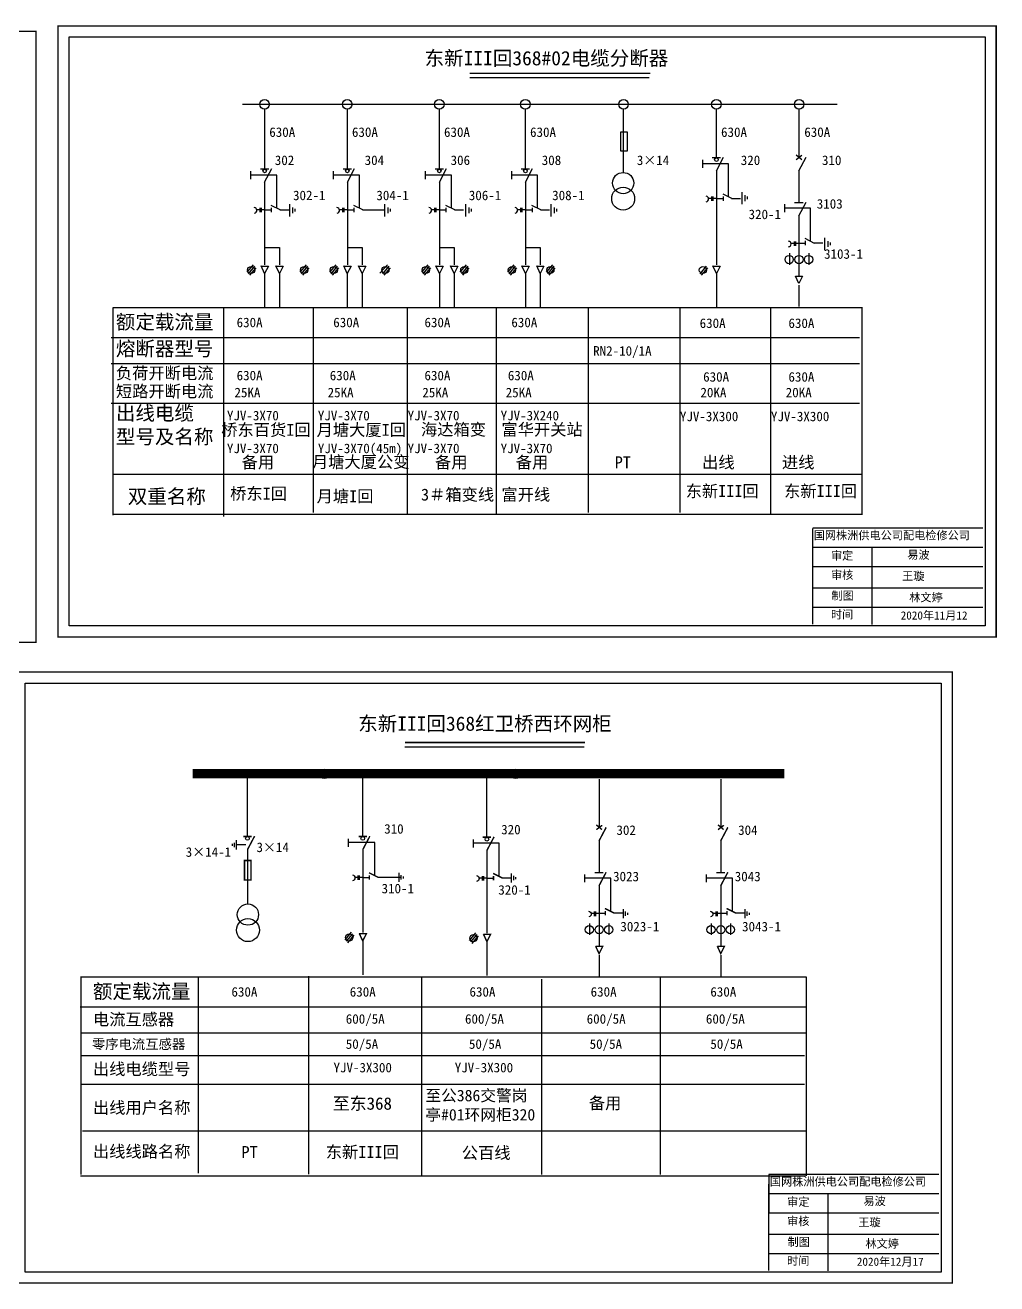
# Model space of a CAD drawing. Extents: x 10 to 155, y -85 to -21.
# Drawn here: x 56.5 to 103.4, y -81.7 to -21 of the extents above; entities that cross this region are included whole.
import ezdxf

# ---------------------------------------------------------------- set-up
doc = ezdxf.new("R2010")
doc.units = 0
doc.header["$LTSCALE"] = 0.774411
doc.linetypes.add('ACAD_ISO02W100', pattern=[15, 12, -3])
doc.linetypes.add('CENTER', pattern=[50.8, 31.75, -6.35, 6.35, -6.35])
doc.layers.get('0').update_dxf_attribs({"linetype": 'CONTINUOUS'})
doc.styles.add('HZ', font='')
doc.styles.get("Standard").update_dxf_attribs({"font": '', "height": 2.5})
doc.styles.add('STYLE1', font='txt.shx', dxfattribs={"height": 2.6})
doc.styles.add('字体', font='simkai_0.ttf', dxfattribs={"height": 2.5})
doc.styles.get('HZ').set_extended_font_data('SimSun')
doc.styles.get('Standard').set_extended_font_data('SimSun')

msp = doc.modelspace()

# ---------------------------------------------------------------- linework, layer by layer
for p, q in [((77.968, -23.338), (86.661, -23.338)), ((77.968, -23.55), (86.619, -23.55)), ((67, -24.841), (95.679, -24.841)), ((68.053, -25.076), (68.053, -27.954)), ((72.04, -25.076), (72.04, -27.954)), ((76.48, -25.076), (76.48, -27.954)), ((80.631, -25.076), (80.631, -27.954)), ((85.366, -25.076), (85.366, -28.131)), ((89.845, -25.076), (89.845, -27.407)), ((93.836, -25.076), (93.836, -27.407)), ((85.243, -27.111), (85.243, -26.17)), ((85.243, -26.17), (85.557, -26.17)), ((85.557, -26.17), (85.557, -27.111)), ((85.557, -27.111), (85.243, -27.111)), ((93.704, -27.51), (93.985, -27.3)), ((93.707, -27.28), (93.977, -27.505)), ((89.179, -27.52), (89.179, -27.905)), ((89.655, -27.416), (90.062, -27.416)), ((89.858, -28.053), (90.203, -27.398)), ((93.836, -28.053), (94.181, -27.398)), ((67.387, -28.067), (67.387, -28.452)), ((67.863, -27.963), (68.27, -27.963)), ((68.066, -28.599), (68.411, -27.945)), ((71.374, -28.067), (71.374, -28.452)), ((71.85, -27.963), (72.257, -27.963)), ((72.054, -28.599), (72.399, -27.945)), ((75.814, -28.067), (75.814, -28.452)), ((76.29, -27.963), (76.697, -27.963)), ((76.493, -28.599), (76.838, -27.945)), ((79.965, -28.067), (79.965, -28.452)), ((80.441, -27.963), (80.848, -27.963)), ((80.645, -28.599), (80.99, -27.945)), ((89.858, -28.035), (89.858, -32.588)), ((93.836, -28.035), (93.836, -29.562)), ((68.066, -28.582), (68.066, -32.588)), ((72.054, -28.582), (72.054, -32.588)), ((76.493, -28.582), (76.493, -32.588)), ((80.645, -28.582), (80.645, -32.588)), ((68.367, -29.71), (68.827, -29.94)), ((72.354, -29.71), (72.814, -29.94)), ((76.794, -29.71), (77.254, -29.94)), ((80.945, -29.71), (81.405, -29.94)), ((89.626, -29.39), (89.481, -29.39)), ((89.626, -29.293), (89.626, -29.502)), ((89.691, -29.293), (89.691, -29.502)), ((89.857, -29.39), (89.691, -29.39)), ((89.858, -29.393), (90.177, -29.393)), ((90.159, -29.163), (90.619, -29.393)), ((90.177, -29.287), (90.177, -29.499)), ((90.592, -29.384), (91.026, -29.384)), ((93.139, -29.664), (93.139, -30.049)), ((93.631, -29.583), (94.038, -29.583)), ((93.834, -30.219), (94.179, -29.565)), ((67.834, -29.936), (67.689, -29.936)), ((67.834, -29.84), (67.834, -30.049)), ((67.899, -29.84), (67.899, -30.049)), ((68.065, -29.936), (67.899, -29.936)), ((68.066, -29.94), (68.385, -29.94)), ((68.385, -29.834), (68.385, -30.046)), ((68.8, -29.931), (69.234, -29.931)), ((71.821, -29.936), (71.676, -29.936)), ((71.821, -29.84), (71.821, -30.049)), ((71.886, -29.84), (71.886, -30.049)), ((72.053, -29.936), (71.886, -29.936)), ((72.054, -29.94), (72.372, -29.94)), ((72.372, -29.834), (72.372, -30.046)), ((72.788, -29.931), (73.854, -29.931)), ((76.261, -29.936), (76.116, -29.936)), ((76.261, -29.84), (76.261, -30.049)), ((76.326, -29.84), (76.326, -30.049)), ((76.493, -29.936), (76.326, -29.936)), ((76.493, -29.94), (76.812, -29.94)), ((76.812, -29.834), (76.812, -30.046)), ((77.228, -29.931), (77.661, -29.931)), ((80.412, -29.936), (80.267, -29.936)), ((80.412, -29.84), (80.412, -30.049)), ((80.477, -29.84), (80.477, -30.049)), ((80.644, -29.936), (80.477, -29.936)), ((80.645, -29.94), (80.963, -29.94)), ((80.963, -29.834), (80.963, -30.046)), ((81.379, -29.931), (81.812, -29.931)), ((93.836, -30.199), (93.836, -33.112)), ((93.836, -30.205), (93.836, -30.258)), ((93.604, -31.463), (93.604, -31.673)), ((93.668, -31.463), (93.668, -31.673)), ((93.818, -31.537), (94.136, -31.537)), ((94.118, -31.307), (94.578, -31.537)), ((94.136, -31.431), (94.136, -31.643)), ((94.552, -31.528), (94.985, -31.528)), ((68.066, -31.75), (68.779, -31.75)), ((68.779, -31.75), (68.779, -32.588)), ((72.053, -31.75), (72.767, -31.75)), ((72.767, -31.75), (72.767, -32.588)), ((76.493, -31.75), (77.207, -31.75)), ((77.207, -31.75), (77.207, -32.588)), ((80.644, -31.75), (81.358, -31.75)), ((81.358, -31.75), (81.358, -32.588)), ((93.378, -32.027), (93.378, -32.588)), ((93.604, -31.56), (93.458, -31.56)), ((93.835, -31.56), (93.668, -31.56)), ((94.313, -32.027), (94.313, -32.588)), ((67.511, -32.578), (67.205, -32.943)), ((67.578, -32.65), (67.273, -33.015)), ((67.639, -32.725), (67.334, -33.09)), ((67.893, -32.644), (68.245, -32.644)), ((68.065, -33), (67.898, -32.638)), ((68.245, -32.644), (68.065, -33)), ((68.606, -32.644), (68.958, -32.644)), ((68.778, -33), (68.611, -32.638)), ((68.958, -32.644), (68.778, -33)), ((70.069, -32.578), (69.763, -32.943)), ((70.136, -32.65), (69.831, -33.015)), ((70.197, -32.725), (69.891, -33.09)), ((71.498, -32.578), (71.193, -32.943)), ((71.566, -32.65), (71.261, -33.015)), ((71.626, -32.725), (71.321, -33.09)), ((71.881, -32.644), (72.232, -32.644)), ((72.052, -33), (71.885, -32.638)), ((72.232, -32.644), (72.052, -33)), ((72.594, -32.644), (72.945, -32.644)), ((72.765, -33), (72.598, -32.638)), ((72.945, -32.644), (72.765, -33)), ((73.985, -32.578), (73.622, -32.995)), ((74.053, -32.65), (73.748, -33.015)), ((74.113, -32.725), (73.808, -33.09)), ((75.938, -32.578), (75.633, -32.943)), ((76.006, -32.65), (75.7, -33.015)), ((76.066, -32.725), (75.761, -33.09)), ((76.321, -32.644), (76.672, -32.644)), ((76.492, -33), (76.325, -32.638)), ((76.672, -32.644), (76.492, -33)), ((77.034, -32.644), (77.385, -32.644)), ((77.205, -33), (77.038, -32.638)), ((77.385, -32.644), (77.205, -33)), ((77.792, -32.578), (77.487, -32.943)), ((77.86, -32.65), (77.555, -33.015)), ((77.92, -32.725), (77.615, -33.09)), ((80.089, -32.578), (79.784, -32.943)), ((80.157, -32.65), (79.852, -33.015)), ((80.217, -32.725), (79.912, -33.09)), ((80.472, -32.644), (80.823, -32.644)), ((80.643, -33), (80.476, -32.638)), ((80.823, -32.644), (80.643, -33)), ((81.185, -32.644), (81.536, -32.644)), ((81.356, -33), (81.189, -32.638)), ((81.536, -32.644), (81.356, -33)), ((81.943, -32.578), (81.638, -32.943)), ((82.011, -32.65), (81.706, -33.015)), ((82.071, -32.725), (81.766, -33.09)), ((89.37, -32.65), (89.065, -33.015)), ((89.431, -32.725), (89.126, -33.09)), ((89.685, -32.644), (90.037, -32.644)), ((89.857, -33), (89.69, -32.638)), ((90.037, -32.644), (89.857, -33)), ((68.065, -33), (68.065, -34.631)), ((68.778, -33), (68.778, -34.631)), ((72.052, -33), (72.052, -34.631)), ((72.765, -33), (72.765, -34.631)), ((76.492, -33), (76.492, -34.631)), ((77.205, -33), (77.205, -34.631)), ((80.643, -33), (80.643, -34.631)), ((81.356, -33), (81.356, -34.631)), ((89.857, -33), (89.857, -34.631)), ((93.666, -33.132), (94.017, -33.132)), ((93.838, -33.488), (93.67, -33.126)), ((94.017, -33.132), (93.838, -33.488)), ((60.758, -44.656), (60.76, -34.648)), ((60.76, -34.648), (96.896, -34.648)), ((66.086, -34.694), (66.086, -44.722)), ((70.409, -34.694), (70.409, -44.524)), ((74.932, -34.694), (74.932, -44.59)), ((79.235, -34.694), (79.235, -44.59)), ((83.674, -34.694), (83.674, -44.524)), ((88.088, -34.694), (88.088, -44.524)), ((92.466, -34.694), (92.466, -44.59)), ((96.879, -34.648), (96.879, -44.59)), ((60.66, -36.084), (96.764, -36.084)), ((60.66, -37.347), (96.764, -37.347)), ((60.66, -39.249), (96.764, -39.249)), ((96.896, -42.7), (60.758, -42.7)), ((96.896, -44.618), (60.758, -44.618)), ((67.223, -57.262), (67.223, -60.14)), ((72.784, -57.262), (72.784, -60.14)), ((78.774, -57.295), (78.774, -60.173)), ((84.195, -57.386), (84.195, -59.717)), ((90.064, -57.386), (90.064, -59.717)), ((67.162, -60.552), (66.728, -60.552)), ((84.195, -60.345), (84.195, -61.872)), ((90.064, -60.345), (90.064, -61.872)), ((67.236, -60.768), (67.236, -63.404)), ((72.797, -60.768), (72.797, -64.774)), ((78.788, -60.8), (78.788, -64.806)), ((72.797, -62.126), (73.116, -62.126)), ((73.531, -62.117), (74.598, -62.117)), ((78.788, -62.158), (79.106, -62.158)), ((79.522, -62.15), (79.955, -62.15)), ((84.195, -62.509), (84.195, -65.422)), ((90.064, -62.509), (90.064, -65.422)), ((84.195, -62.515), (84.195, -62.568)), ((90.064, -62.515), (90.064, -62.568)), ((84.177, -63.847), (84.495, -63.847)), ((84.911, -63.838), (85.344, -63.838)), ((90.046, -63.847), (90.365, -63.847)), ((90.781, -63.838), (91.214, -63.838)), ((72.242, -64.764), (71.936, -65.129)), ((72.309, -64.836), (72.004, -65.201)), ((72.37, -64.911), (72.064, -65.276)), ((78.232, -64.797), (77.927, -65.162)), ((78.3, -64.868), (77.995, -65.233)), ((83.737, -64.337), (83.737, -64.898)), ((84.672, -64.337), (84.672, -64.898)), ((89.607, -64.337), (89.607, -64.898)), ((90.542, -64.337), (90.542, -64.898)), ((72.796, -65.186), (72.796, -66.817)), ((78.36, -64.944), (78.055, -65.309)), ((78.786, -65.219), (78.786, -66.849)), ((64.864, -66.971), (64.864, -76.388)), ((70.173, -66.88), (70.173, -76.426)), ((75.627, -66.968), (75.627, -76.514)), ((81.425, -67.031), (81.425, -76.448)), ((87.146, -66.971), (87.146, -76.452)), ((59.169, -68.361), (94.163, -68.361)), ((59.235, -69.624), (94.216, -69.624)), ((59.235, -70.705), (94.111, -70.705)), ((59.235, -72.097), (94.111, -72.097)), ((59.279, -74.346), (94.154, -74.346))]:
    msp.add_line(p, q)
at = {"linetype": 'ACAD_ISO02W100'}
for p, q in [((90.44, -27.713), (89.179, -27.713)), ((90.44, -29.285), (90.44, -27.713)), ((68.648, -28.259), (67.387, -28.259)), ((68.648, -29.832), (68.648, -28.259)), ((72.636, -28.259), (71.374, -28.259)), ((72.636, -29.832), (72.636, -28.259)), ((77.076, -28.259), (75.814, -28.259)), ((77.076, -29.832), (77.076, -28.259)), ((81.227, -28.259), (79.965, -28.259)), ((81.227, -29.832), (81.227, -28.259)), ((94.4, -29.856), (93.139, -29.856)), ((94.4, -31.429), (94.4, -29.856))]:
    msp.add_line(p, q, dxfattribs=at)
at = {"linetype": 'Continuous'}
for p, q in [((91.078, -29.075), (91.078, -29.668)), ((69.258, -29.668), (69.258, -30.26)), ((73.843, -29.668), (73.843, -30.26)), ((77.757, -29.668), (77.757, -30.26)), ((81.868, -29.668), (81.868, -30.26)), ((91.236, -29.233), (91.236, -29.51)), ((91.348, -29.291), (91.348, -29.419)), ((69.416, -29.825), (69.416, -30.102)), ((69.528, -29.883), (69.528, -30.011)), ((74.002, -29.825), (74.002, -30.102)), ((74.114, -29.883), (74.114, -30.011)), ((77.915, -29.825), (77.915, -30.102)), ((78.027, -29.883), (78.027, -30.011)), ((82.026, -29.825), (82.026, -30.102)), ((82.138, -29.883), (82.138, -30.011)), ((95.071, -31.286), (95.071, -31.879)), ((95.229, -31.444), (95.229, -31.721)), ((95.341, -31.502), (95.341, -31.63)), ((66.509, -60.598), (66.509, -60.504)), ((66.61, -60.656), (66.61, -60.454)), ((66.712, -60.769), (66.712, -60.332)), ((74.541, -61.903), (74.541, -62.34)), ((74.642, -62.016), (74.642, -62.218)), ((74.743, -62.074), (74.743, -62.168)), ((79.962, -61.936), (79.962, -62.373)), ((80.064, -62.049), (80.064, -62.251)), ((80.165, -62.107), (80.165, -62.201)), ((85.361, -63.655), (85.361, -64.092)), ((91.23, -63.655), (91.23, -64.092)), ((85.462, -63.768), (85.462, -63.97)), ((85.563, -63.826), (85.563, -63.92)), ((91.332, -63.768), (91.332, -63.97)), ((91.433, -63.826), (91.433, -63.92))]:
    msp.add_line(p, q, dxfattribs=at)
at = {"linetype": 'CENTER'}
for p, q in [((93.838, -33.564), (93.838, -34.589)), ((84.197, -65.874), (84.197, -66.899)), ((90.066, -65.874), (90.066, -66.899))]:
    msp.add_line(p, q, dxfattribs=at)
at = {"color": 0, "linetype": 'Continuous'}
for p, q in [((94.502, -45.269), (102.706, -45.269)), ((94.502, -46.205), (102.706, -46.205)), ((97.349, -46.211), (97.349, -49.933)), ((94.502, -47.139), (102.706, -47.139)), ((94.502, -48.159), (102.706, -48.159)), ((94.502, -49.093), (102.706, -49.093)), ((92.387, -76.429), (100.591, -76.429)), ((92.387, -77.366), (100.591, -77.366)), ((95.235, -77.372), (95.235, -81.094)), ((92.387, -78.3), (100.591, -78.3)), ((92.387, -79.32), (100.591, -79.32)), ((92.387, -80.254), (100.591, -80.254))]:
    msp.add_line(p, q, dxfattribs=at)
at = {"color": 0, "linetype": 'Continuous', "const_width": 0.0658}
for points in [[(58.102, -21.063), (103.351, -21.063), (103.351, -50.525), (58.102, -50.525)], [(11.789, -21.327), (57.038, -21.327), (57.038, -50.789), (11.789, -50.789)], [(55.988, -52.223), (101.237, -52.223), (101.237, -81.685), (55.988, -81.685)]]:
    msp.add_lwpolyline(points, close=True, dxfattribs=at)
at = {"color": 0, "linetype": 'Continuous'}
for points in [[(58.635, -21.595), (102.819, -21.595), (102.819, -49.993), (58.635, -49.993)], [(56.52, -52.756), (100.705, -52.756), (100.705, -81.153), (56.52, -81.153)]]:
    msp.add_lwpolyline(points, close=True, dxfattribs=at)
at = {"color": 0, "linetype": 'Continuous', "const_width": 0.0658}
for points in [[(94.502, -45.283), (94.497, -49.918)], [(92.387, -76.444), (92.382, -81.078)]]:
    msp.add_lwpolyline(points, dxfattribs=at)
for points, const_width in [([(74.828, -55.615), (83.521, -55.615)], 0.069), ([(64.591, -57.118), (93.136, -57.118)], 0.46), ([(84.063, -59.82), (84.344, -59.61)], 0.069), ([(84.066, -59.59), (84.336, -59.815)], 0.069), ([(84.195, -60.362), (84.54, -59.708)], 0.069), ([(89.933, -59.82), (90.213, -59.61)], 0.069), ([(89.936, -59.59), (90.206, -59.815)], 0.069), ([(90.064, -60.362), (90.409, -59.708)], 0.069), ([(67.033, -60.149), (67.44, -60.149)], 0.069), ([(67.236, -60.785), (67.581, -60.131)], 0.069), ([(72.594, -60.149), (73.001, -60.149)], 0.069), ([(72.797, -60.785), (73.142, -60.131)], 0.069), ([(78.584, -60.182), (78.991, -60.182)], 0.069), ([(78.788, -60.818), (79.133, -60.164)], 0.069), ([(73.098, -61.896), (73.558, -62.126)], 0.069), ([(79.088, -61.929), (79.548, -62.158)], 0.069), ([(83.99, -61.893), (84.397, -61.893)], 0.069), ([(84.193, -62.529), (84.538, -61.875)], 0.069), ([(89.86, -61.893), (90.266, -61.893)], 0.069), ([(90.063, -62.529), (90.408, -61.875)], 0.069), ([(73.116, -62.02), (73.116, -62.232)], 0.069), ([(79.106, -62.052), (79.106, -62.265)], 0.069), ([(84.478, -63.617), (84.937, -63.847)], 0.069), ([(84.495, -63.741), (84.495, -63.953)], 0.069), ([(90.347, -63.617), (90.807, -63.847)], 0.069), ([(90.365, -63.741), (90.365, -63.953)], 0.069), ([(72.624, -64.83), (72.976, -64.83), (72.796, -65.186), (72.629, -64.824)], 0.069), ([(78.615, -64.863), (78.966, -64.863), (78.786, -65.219), (78.619, -64.856)], 0.069), ([(84.025, -65.442), (84.376, -65.442), (84.197, -65.798), (84.029, -65.436)], 0.069), ([(89.895, -65.442), (90.246, -65.442), (90.066, -65.798), (89.899, -65.436)], 0.069), ([(59.169, -66.925), (94.216, -66.925)], 0.069), ([(59.201, -76.452), (59.203, -66.925)], 0.069), ([(94.191, -66.925), (94.191, -76.516)], 0.069), ([(94.163, -76.515), (59.169, -76.515)], 0.069)]:
    msp.add_lwpolyline(points, dxfattribs=dict(const_width=const_width))
for points in [[(74.828, -55.828), (83.479, -55.828)], [(72.092, -60.265), (72.092, -60.65)], [(78.118, -60.294), (78.118, -60.679)], [(72.565, -62.122), (72.42, -62.122)], [(72.565, -62.025), (72.565, -62.235)], [(72.63, -62.025), (72.63, -62.235)], [(72.796, -62.122), (72.63, -62.122)], [(78.556, -62.155), (78.41, -62.155)], [(78.556, -62.058), (78.556, -62.268)], [(78.62, -62.058), (78.62, -62.268)], [(78.787, -62.155), (78.62, -62.155)], [(83.498, -61.974), (83.498, -62.358)], [(89.367, -61.974), (89.367, -62.358)], [(83.963, -63.87), (83.817, -63.87)], [(83.963, -63.773), (83.963, -63.983)], [(84.027, -63.773), (84.027, -63.983)], [(84.194, -63.87), (84.027, -63.87)], [(89.832, -63.87), (89.687, -63.87)], [(89.832, -63.773), (89.832, -63.983)], [(89.897, -63.773), (89.897, -63.983)], [(90.064, -63.87), (89.897, -63.87)]]:
    msp.add_lwpolyline(points)
at = {"linetype": 'ACAD_ISO02W100'}
for points in [[(73.379, -62.017), (73.379, -60.445), (72.118, -60.445)], [(79.37, -62.05), (79.37, -60.478), (78.109, -60.478)], [(84.759, -63.738), (84.759, -62.166), (83.498, -62.166)], [(90.629, -63.738), (90.629, -62.166), (89.367, -62.166)]]:
    msp.add_lwpolyline(points, dxfattribs=at)
at = {"const_width": 0.069}
msp.add_lwpolyline([(67.093, -62.249), (67.093, -61.309), (67.407, -61.309), (67.407, -62.249)], close=True, dxfattribs=at)
for points in [[(72.296, -62.004, -0.877934), (72.301, -62.284)], [(78.286, -62.037, -0.877934), (78.292, -62.316)], [(83.694, -63.752, -0.877934), (83.699, -64.031)], [(89.563, -63.752, -0.877934), (89.569, -64.031)]]:
    msp.add_lwpolyline(points, format="xyb")
for centre, radius in [((68.063, -24.846), 0.229), ((72.05, -24.846), 0.229), ((76.49, -24.846), 0.229), ((80.641, -24.846), 0.229), ((85.376, -24.846), 0.229), ((89.855, -24.846), 0.229), ((93.846, -24.846), 0.229), ((89.858, -27.513), 0.0884), ((68.066, -28.06), 0.0884), ((72.054, -28.06), 0.0884), ((76.493, -28.06), 0.0884), ((80.645, -28.06), 0.0884), ((93.368, -32.332), 0.199), ((93.841, -32.332), 0.199), ((94.303, -32.332), 0.199), ((67.414, -32.835), 0.174), ((69.972, -32.835), 0.174), ((71.402, -32.835), 0.174), ((73.889, -32.835), 0.174), ((75.842, -32.835), 0.174), ((77.696, -32.835), 0.174), ((79.993, -32.835), 0.174), ((81.847, -32.835), 0.174), ((89.206, -32.835), 0.174), ((70.943, -57.124), 0.229), ((80.179, -57.124), 0.229), ((67.236, -60.246), 0.0884), ((72.797, -60.246), 0.0884), ((78.788, -60.279), 0.0884), ((72.145, -65.02), 0.174), ((78.136, -65.053), 0.174), ((83.727, -64.642), 0.199), ((84.2, -64.642), 0.199), ((84.663, -64.642), 0.199), ((89.597, -64.642), 0.199), ((90.069, -64.642), 0.199), ((90.532, -64.642), 0.199)]:
    msp.add_circle(centre, radius)
at = {"linetype": 'Continuous'}
for centre, radius in [((85.359, -28.646), 0.513), ((85.359, -29.396), 0.553), ((67.258, -63.914), 0.513), ((67.258, -64.664), 0.553)]:
    msp.add_circle(centre, radius, dxfattribs=at)
for centre in [(89.342, -29.411), (67.549, -29.958), (71.537, -29.958), (75.977, -29.958), (80.128, -29.958), (93.319, -31.582)]:
    msp.add_arc(centre, 0.141, 278.54037, 83.66434)

# ---------------------------------------------------------------- texts
at = {"style": 'HZ'}
for s, height, p in [('东新III回368#02电缆分断器', 0.69, (75.781, -22.966)), ('额定载流量', 0.69, (60.889, -35.684)), ('熔断器型号', 0.69, (60.889, -36.974)), ('RN2-10/1A', 0.46, (83.913, -36.965)), ('负荷开断电流', 0.575, (60.889, -38.096)), ('短路开断电流', 0.575, (60.889, -38.969)), ('出线电缆', 0.69, (60.889, -40.082)), ('型号及名称', 0.69, (60.889, -41.217)), ('桥东百货I回', 0.575, (65.971, -40.829)), ('月塘大厦I回', 0.575, (70.57, -40.829)), ('海达箱变', 0.575, (75.606, -40.813)), ('富华开关站', 0.575, (79.488, -40.813)), ('备用', 0.575, (66.957, -42.394)), ('月塘大厦公变', 0.575, (70.345, -42.376)), ('备用', 0.575, (76.284, -42.394)), ('备用', 0.575, (80.181, -42.394)), ('PT', 0.575, (84.952, -42.394)), ('出线', 0.575, (89.165, -42.394)), ('进线', 0.575, (93.019, -42.394)), ('双重名称', 0.69, (61.466, -44.098)), ('桥东I回', 0.575, (66.401, -43.903)), ('月塘I回', 0.575, (70.57, -44.031)), ('3＃箱变线', 0.575, (75.606, -43.951)), ('富开线', 0.575, (79.488, -43.951)), ('东新III回', 0.575, (88.373, -43.783)), ('东新III回', 0.575, (93.118, -43.783)), ('东新III回368红卫桥西环网柜', 0.69, (72.577, -55.051)), ('额定载流量', 0.69, (59.782, -67.961)), ('电流互感器', 0.575, (59.782, -69.254)), ('零序电流互感器', 0.4715, (59.732, -70.397)), ('出线电缆型号', 0.575, (59.782, -71.646)), ('备用', 0.575, (83.702, -73.292)), ('出线用户名称', 0.575, (59.782, -73.51)), ('出线线路名称', 0.575, (59.782, -75.622)), ('PT', 0.575, (66.948, -75.651)), ('东新III回', 0.575, (71.013, -75.649)), ('公百线', 0.575, (77.575, -75.691))]:
    msp.add_text(s, height=height, dxfattribs=at).set_placement(p)
for s, p in [('630A', (68.289, -26.417)), ('630A', (72.277, -26.417)), ('630A', (76.717, -26.417)), ('630A', (80.868, -26.417)), ('630A', (90.081, -26.417)), ('630A', (94.096, -26.417)), ('302', (68.555, -27.773)), ('304', (72.889, -27.773)), ('306', (77.035, -27.773)), ('308', (81.432, -27.773)), ('3×14', (86.018, -27.773)), ('320', (91.032, -27.773)), ('310', (94.949, -27.773)), ('302-1', (69.434, -29.467)), ('304-1', (73.454, -29.467)), ('306-1', (77.914, -29.467)), ('308-1', (81.935, -29.467)), ('3103', (94.697, -29.875)), ('320-1', (91.409, -30.381)), ('3103-1', (95.05, -32.292)), ('630A', (66.714, -35.592)), ('630A', (71.375, -35.592)), ('630A', (75.774, -35.592)), ('630A', (79.966, -35.592)), ('630A', (89.049, -35.629)), ('630A', (93.332, -35.629)), ('630A', (66.714, -38.151)), ('630A', (71.206, -38.151)), ('630A', (75.774, -38.151)), ('630A', (79.797, -38.151)), ('630A', (89.218, -38.218)), ('630A', (93.332, -38.218)), ('25KA', (66.61, -38.971)), ('25KA', (71.103, -38.971)), ('25KA', (75.671, -38.971)), ('25KA', (79.694, -38.971)), ('20KA', (89.087, -38.971)), ('20KA', (93.202, -38.971)), ('YJV-3X70', (66.246, -40.085)), ('YJV-3X70', (70.632, -40.085)), ('YJV-3X70', (74.961, -40.085)), ('YJV-3X240', (79.449, -40.085)), ('YJV-3X300', (88.097, -40.124)), ('YJV-3X300', (92.487, -40.124)), ('YJV-3X70', (66.246, -41.666)), ('YJV-3X70(45m)', (70.632, -41.666)), ('YJV-3X70', (74.961, -41.666)), ('YJV-3X70', (79.449, -41.666)), ('310', (73.831, -60.012)), ('320', (79.475, -60.045)), ('302', (85.035, -60.072)), ('304', (90.905, -60.072)), ('3×14-1', (64.257, -61.128)), ('3×14', (67.672, -60.9)), ('3023', (84.872, -62.307)), ('3043', (90.741, -62.307)), ('310-1', (73.706, -62.888)), ('320-1', (79.336, -62.954)), ('3023-1', (85.224, -64.723)), ('3043-1', (91.094, -64.723)), ('630A', (66.464, -67.869)), ('630A', (72.171, -67.869)), ('630A', (77.946, -67.869)), ('630A', (83.79, -67.869)), ('630A', (89.565, -67.869)), ('600/5A', (71.978, -69.176)), ('600/5A', (77.729, -69.176)), ('600/5A', (83.599, -69.176)), ('600/5A', (89.35, -69.176)), ('50/5A', (71.978, -70.387)), ('50/5A', (77.919, -70.387)), ('50/5A', (83.741, -70.387)), ('50/5A', (89.564, -70.387)), ('YJV-3X300', (71.387, -71.522)), ('YJV-3X300', (77.234, -71.522))]:
    msp.add_text(s, height=0.46).set_placement(p)
at = {"color": 0, "linetype": 'Continuous', "attachment_point": 1, "style": '字体'}
for s, insert, char_height, width in [('国网株洲供电公司配电检修公司', (94.55, -45.43), 0.39464, 10.78918), ('\\f\uffbfﾬￌﾣﾤ_GB2312|b0|i0|c134|p49;审定', (95.383, -46.41), 0.39464, 3.08628), ('易波', (99.065, -46.369), 0.3946, 3.08628), ('\\f\uffbfﾬￌﾣﾤ_GB2312|b0|i0|c134|p49;审核', (95.383, -47.339), 0.39464, 3.08628), ('王璇', (98.815, -47.393), 0.3946, 3.08628), ('\\f\uffbfﾬￌﾣﾤ_GB2312|b0|i0|c134|p49;制图', (95.404, -48.342), 0.39464, 3.08628), ('林文婷', (99.159, -48.425), 0.3946, 3.08628), ('\\f\uffbfﾬￌﾣﾤ_GB2312|b0|i0|c134|p49;时间', (95.383, -49.247), 0.39464, 3.08628), ('2020年11月12', (98.746, -49.294), 0.3946, 5.77252), ('国网株洲供电公司配电检修公司', (92.435, -76.591), 0.39464, 10.78918), ('\\f\uffbfﾬￌﾣﾤ_GB2312|b0|i0|c134|p49;审定', (93.268, -77.571), 0.39464, 3.08628), ('易波', (96.951, -77.53), 0.3946, 3.08628), ('\\f\uffbfﾬￌﾣﾤ_GB2312|b0|i0|c134|p49;审核', (93.268, -78.5), 0.39464, 3.08628), ('王璇', (96.701, -78.554), 0.3946, 3.08628), ('\\f\uffbfﾬￌﾣﾤ_GB2312|b0|i0|c134|p49;制图', (93.29, -79.503), 0.39464, 3.08628), ('林文婷', (97.045, -79.586), 0.3946, 3.08628), ('\\f\uffbfﾬￌﾣﾤ_GB2312|b0|i0|c134|p49;时间', (93.268, -80.408), 0.39464, 3.08628), ('2020年12月17', (96.632, -80.454), 0.3946, 5.77252)]:
    msp.add_mtext(s, dxfattribs=dict(at, insert=insert, char_height=char_height, width=width))
at = {"linetype": 'Continuous', "attachment_point": 1, "style": 'STYLE1'}
for s, insert, char_height, width in [('{\\fSimSun|b0|i0|c134|p54;至东368}', (71.353, -72.725), 0.598, 4.25401), ('{\\fSimSun|b0|i0|c134|p54;至公386交警岗亭#01环网柜320}', (75.817, -72.36), 0.55578, 5.53898)]:
    msp.add_mtext(s, dxfattribs=dict(at, insert=insert, char_height=char_height, width=width))

doc.saveas('drawing.dxf')
